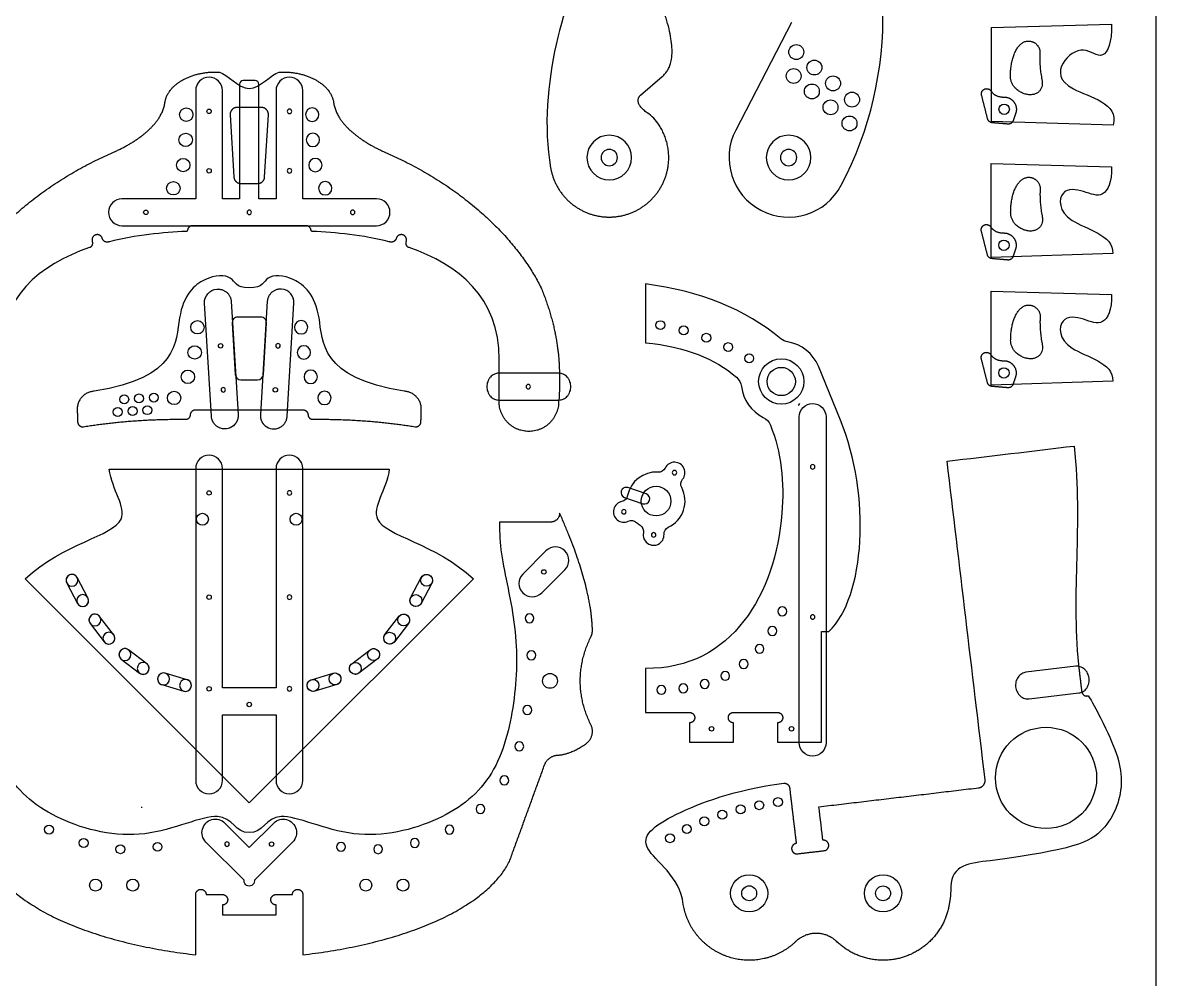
# Model space of a CAD drawing. Header units: millimetres. Extents: x -610 to 2074, y -2456 to 950.
# Drawn here: x 1312 to 2074, y -279 to 364 of the extents above; entities that cross this region are included whole.
import ezdxf

# ---------------------------------------------------------------- set-up
doc = ezdxf.new("R2010")
doc.units = ezdxf.units.MM
for name, color, linetype, true_color in [('1.5mm deep inside cut', 60, 'Continuous', 0xd5ff00), ('10mm deep inside', 131, 'Continuous', 0x5ffffb), ('18mm birch plywood sheet', 11, 'Continuous', 0xff6151), ('3mm pilot holes', 4, 'Continuous', 0x00fbff), ('4mm deep inside', 151, 'Continuous', 0x72bcff), ('through cut inside 6mm', 18, 'Continuous', 0x000000), ('through cut outside 6mm bit', 96, 'Continuous', 0x007f00)]:
    doc.layers.add(name, color=color, linetype=linetype, true_color=true_color)

msp = doc.modelspace()

# ---------------------------------------------------------------- linework, layer by layer
at = {"layer": '1.5mm deep inside cut'}
for centre in [(1400.48, 111.7), (1380.58, 110.5), (1390.53, 111.1), (1376.25, 102), (1386.2, 102.61), (1396.15, 103.21)]:
    msp.add_circle(centre, 3, dxfattribs=at)
for points, weights, knots in [([(1956.8, 314.84), (1955.96, 317.72), (1958.68, 318.99), (1961.4, 320.26), (1963.07, 317.77)], [1, 0.759151081858, 1, 0.759151081858, 1], [23.713166, 23.713166, 23.713166, 28.674684, 28.674684, 33.636203, 33.636203, 33.636203]), ([(1971.93, 313.67), (1976.14, 313.67), (1978.6, 310.24), (1981.06, 306.82), (1979.71, 302.82)], [1, 0.889721206474, 1, 0.889721206474, 1], [45.567036, 45.567036, 45.567036, 52.628274, 52.628274, 59.689512, 59.689512, 59.689512]), ([(1956.66, 223.49), (1955.82, 226.37), (1958.54, 227.64), (1961.26, 228.91), (1962.93, 226.41)], [1, 0.759151081858, 1, 0.759151081858, 1], [23.713166, 23.713166, 23.713166, 28.674684, 28.674684, 33.636203, 33.636203, 33.636203]), ([(1971.79, 222.31), (1976.01, 222.31), (1978.46, 218.89), (1980.92, 215.46), (1979.58, 211.47)], [1, 0.889721206474, 1, 0.889721206474, 1], [45.567036, 45.567036, 45.567036, 52.628274, 52.628274, 59.689512, 59.689512, 59.689512]), ([(1956.66, 137.62), (1955.82, 140.5), (1958.54, 141.77), (1961.26, 143.04), (1962.93, 140.55)], [1, 0.759151081858, 1, 0.759151081858, 1], [23.713166, 23.713166, 23.713166, 28.674684, 28.674684, 33.636203, 33.636203, 33.636203]), ([(1971.79, 136.45), (1976.01, 136.45), (1978.46, 133.02), (1980.92, 129.6), (1979.58, 125.6)], [1, 0.889721206474, 1, 0.889721206474, 1], [45.567036, 45.567036, 45.567036, 52.628274, 52.628274, 59.689512, 59.689512, 59.689512])]:
    msp.add_rational_spline(points, weights, degree=2, knots=knots, dxfattribs=at)
for points in [[(1960.84, 298.93), (1958.82, 306.88), (1956.8, 314.84)], [(1963.07, 317.77), (1965.82, 313.67), (1971.93, 313.67)], [(1979.71, 302.82), (1978.88, 300.34), (1978.04, 297.86)], [(1974.24, 295.51), (1968.97, 295.98), (1963.71, 296.44)], [(1960.7, 207.57), (1958.68, 215.53), (1956.66, 223.49)], [(1962.93, 226.41), (1965.68, 222.31), (1971.79, 222.31)], [(1979.58, 211.47), (1978.74, 208.99), (1977.9, 206.5)], [(1974.1, 204.16), (1968.83, 204.62), (1963.57, 205.09)], [(1960.7, 121.71), (1958.68, 129.66), (1956.66, 137.62)], [(1962.93, 140.55), (1965.68, 136.45), (1971.79, 136.45)], [(1979.58, 125.6), (1978.74, 123.12), (1977.9, 120.64)], [(1974.1, 118.29), (1968.83, 118.76), (1963.57, 119.22)]]:
    msp.add_open_spline(points, degree=2, dxfattribs=at)
for points, weights in [([(1963.71, 296.44), (1961.47, 296.76), (1960.84, 298.93)], [1, 0.839994726213, 1]), ([(1978.04, 297.86), (1977.11, 295.11), (1974.24, 295.51)], [1, 0.769572451465, 1]), ([(1963.57, 205.09), (1961.33, 205.4), (1960.7, 207.57)], [1, 0.839994726213, 1]), ([(1977.9, 206.5), (1976.97, 203.75), (1974.1, 204.16)], [1, 0.769572451465, 1]), ([(1963.57, 119.22), (1961.33, 119.54), (1960.7, 121.71)], [1, 0.839994726213, 1]), ([(1977.9, 120.64), (1976.97, 117.89), (1974.1, 118.29)], [1, 0.769572451465, 1])]:
    msp.add_rational_spline(points, weights, degree=2, dxfattribs=at)
at = {"layer": '10mm deep inside', "extrusion": (0, 0, -1)}
for centre in [(-1706.53, 273.02), (-1827.07, 273.02)]:
    msp.add_circle(centre, 15, dxfattribs=at)
at = {"layer": '10mm deep inside'}
for centre, radius in [((1822.14, 122.49), 15.22), ((1738.01, 42.12), 10), ((2000.07, -143.95), 34)]:
    msp.add_circle(centre, radius, dxfattribs=at)
at = {"layer": '18mm birch plywood sheet'}
msp.add_lwpolyline([(854.21, -1502.12), (2074.21, -1502.12), (2074.21, 937.88), (854.21, 937.88)], close=True, dxfattribs=at)
at = {"layer": '3mm pilot holes'}
for centre in [(1445.35, 146.49), (1482.11, 116.92), (1437.62, 47.59), (1662.59, -5.49), (1437.62, -22.45), (1437.62, -84.05), (1464.62, -94.57), (1775.3, -110.94), (1829.01, -110.94), (1479.62, -188.45)]:
    msp.add_circle(centre, 1.5, dxfattribs=at)
at = {"layer": '3mm pilot holes', "extrusion": (0, 0, -1)}
for centre in [(-1483.9, 146.49), (-1447.14, 116.92), (-1652.12, 119.03), (-1750.42, 61.23), (-1843.22, 65.12), (-1491.62, 47.59), (-1716.38, 34.94), (-1736.37, 19.4), (-1491.62, -22.45), (-1843.22, -35.77), (-1491.62, -84.05), (-1449.62, -188.45)]:
    msp.add_circle(centre, 1.5, dxfattribs=at)
at = {"layer": '4mm deep inside'}
for p, q in [((1468.62, 324.77), (1460.62, 324.77)), ((1379.07, 227.23), (1550.18, 227.23)), ((1452.52, 176.47), (1457.14, 100.28)), ((1476.72, 176.47), (1472.1, 100.28)), ((1439.18, 99.09), (1434.58, 175.07)), ((1490.06, 99.09), (1494.66, 175.07)), ((1672.74, 128.03), (1632.26, 128.03)), ((1632.26, 110.03), (1672.74, 110.03)), ((1834.22, -120.26), (1834.22, 98.66)), ((1852.22, 98.66), (1852.22, -120.26)), ((1428.62, 64.01), (1428.62, -145.71)), ((1446.62, -83.49), (1446.62, 64.01)), ((1500.62, -145.71), (1500.62, 64.01)), ((1341.93, -13), (1349.12, -26.64)), ((1356.2, -22.91), (1349.01, -9.27)), ((1573.05, -22.91), (1580.24, -9.27)), ((1587.31, -13), (1580.12, -26.64)), ((1373.45, -47.59), (1364.04, -35.38)), ((1555.8, -47.59), (1565.2, -35.38)), ((1357.7, -40.26), (1367.11, -52.47)), ((1571.54, -40.26), (1562.13, -52.47)), ((1395.74, -67.18), (1383.48, -57.86)), ((1533.5, -67.18), (1545.76, -57.86)), ((1378.64, -64.22), (1390.9, -73.55)), ((1550.61, -64.22), (1538.34, -73.55)), ((1422.9, -77.96), (1408.13, -73.6)), ((1506.34, -77.96), (1521.11, -73.6)), ((2020.01, -68.94), (1986.56, -72.93)), ((1405.87, -81.27), (1420.64, -85.63)), ((1523.38, -81.27), (1508.61, -85.63)), ((1988.69, -90.8), (2022.14, -86.82))]:
    msp.add_line(p, q, dxfattribs=at)
for points in [[(1458.12, 322.27), (1458.12, 245.23), (1446.62, 245.23), (1446.62, 318.03)], [(1482.62, 318.03), (1482.62, 245.23), (1471.12, 245.23), (1471.12, 322.27)], [(1428.62, 318.03), (1428.62, 245.23), (1379.07, 245.23)], [(1550.18, 245.23), (1500.62, 245.23), (1500.62, 318.03)], [(1482.62, 64.01), (1482.62, -83.49), (1446.62, -83.49)], [(1731.38, 47), (1719.06, 51.14)], [(1716.83, 44.5), (1729.16, 40.37)], [(1664, 8.66), (1648.45, -6.9)], [(1661.17, -19.63), (1676.73, -4.07)], [(1446.62, -145.71), (1446.62, -101.49), (1482.62, -101.49), (1482.62, -145.71)], [(1448.21, -174.31), (1464.62, -190.72), (1481.04, -174.31)], [(1461.12, -213.11), (1461.13, -212.69), (1435.48, -187.04)], [(1493.77, -187.04), (1468.11, -212.69), (1468.12, -213.11)]]:
    msp.add_lwpolyline(points, dxfattribs=at)
for centre in [(1800.58, -221.5), (1890.58, -221.52)]:
    msp.add_circle(centre, 12.5, dxfattribs=at)
for centre, radius, start, end in [((1437.62, 318.03), 9, 0, 180), ((1460.62, 322.27), 2.5, 90, 180), ((1468.62, 322.27), 2.5, 0, 90), ((1491.62, 318.03), 9, 0, 180), ((1379.07, 236.23), 9, 90, 270), ((1550.18, 236.23), 9, 270, 90), ((1485.68, 175.61), 9, 356.53344, 85.57743), ((1481.08, 99.64), 9, 221.07191, 288.80267), ((1437.62, 64.01), 9, 360, 180), ((1491.62, 64.01), 9, 0, 180), ((1717.95, 47.82), 3.5, 161.45956, 251.45956), ((1717.95, 47.82), 3.5, 71.45956, 161.45956), ((1730.27, 43.69), 3.5, 341.45956, 71.45956), ((1730.27, 43.69), 3.5, 251.45956, 341.45956), ((1670.37, 2.29), 9, 315, 134.99987), ((1345.47, -11.14), 4, 27.81064, 207.81078), ((1654.81, -13.26), 9, 135, 314.99987), ((1352.66, -24.77), 4, 207.81081, 27.81064), ((1360.87, -37.82), 4, 37.61548, 217.61542), ((1370.28, -50.03), 4, 217.6155, 37.61547), ((1381.06, -61.04), 4, 52.75847, 232.75856), ((1393.32, -70.36), 4, 232.75856, 52.75847), ((1407, -77.43), 4, 73.54985, 253.54989), ((1421.77, -81.79), 4, 253.54991, 73.54993), ((1437.62, -145.71), 9, 180, 360), ((1491.62, -145.71), 9, 180, 0)]:
    msp.add_arc(centre, radius, start, end, dxfattribs=at)
at = {"layer": '4mm deep inside', "extrusion": (0, 0, -1)}
for centre, radius, start, end in [((-1443.56, 175.61), 9, 356.53344, 85.57743), ((-1843.22, 98.66), 9, 0, 180), ((-1448.17, 99.64), 9, 221.07191, 288.80267), ((-1583.78, -11.14), 4, 27.81064, 207.81078), ((-1576.58, -24.77), 4, 207.81081, 27.81064), ((-1568.37, -37.82), 4, 37.61548, 217.61542), ((-1558.96, -50.03), 4, 217.6155, 37.61547), ((-1548.18, -61.04), 4, 52.75847, 232.75856), ((-1535.92, -70.36), 4, 232.75856, 52.75847), ((-1522.24, -77.43), 4, 73.54985, 253.54989), ((-1507.48, -81.79), 4, 253.54991, 73.54993), ((-1843.22, -120.26), 9, 180, 0), ((-1441.84, -180.67), 9, 315.00003, 135.00035), ((-1487.4, -180.67), 9, 44.99965, 224.99997), ((-1464.62, -213.18), 3.5, 178.91784, 1.08216)]:
    msp.add_arc(centre, radius, start, end, dxfattribs=at)
at = {"layer": '4mm deep inside'}
for points, weights in [([(1442.87, 184.59), (1451.68, 185.27), (1452.52, 176.47)], [1, 0.7133499962, 0.999263694681]), ([(1486.37, 184.59), (1477.56, 185.27), (1476.72, 176.47)], [1, 0.7133499962, 0.999263694681]), ([(1445.27, 91.12), (1439.55, 93.06), (1439.18, 99.09)], [1, 0.830349139211, 1]), ([(1457.14, 100.28), (1457.41, 96.55), (1454.95, 93.72)], [1, 0.923364943739, 1]), ([(1472.1, 100.28), (1471.83, 96.55), (1474.29, 93.72)], [1, 0.923364943739, 1]), ([(1483.98, 91.12), (1489.7, 93.06), (1490.06, 99.09)], [1, 0.830349139211, 1])]:
    msp.add_rational_spline(points, weights, degree=2, dxfattribs=at)
for points, knots in [([(1632.26, 128.03), (1631.78, 128.03), (1630.78, 127.93), (1629.3, 127.45), (1627.87, 126.62), (1626.59, 125.46), (1625.54, 124.02), (1624.79, 122.41), (1624.36, 120.72), (1624.22, 119.03), (1624.36, 117.34), (1624.79, 115.65), (1625.54, 114.04), (1626.59, 112.6), (1627.87, 111.44), (1629.3, 110.61), (1630.78, 110.13), (1631.78, 110.03), (1632.26, 110.03)], [0, 0, 0, 0, 1.446196, 2.996452, 4.646186, 6.378555, 8.161632, 9.95129, 11.69918, 13.362039, 15.024898, 16.772788, 18.562446, 20.345523, 22.077892, 23.727626, 25.277882, 26.724065, 26.724065, 26.724065, 26.724065]), ([(1672.74, 110.03), (1673.22, 110.03), (1674.22, 110.13), (1675.7, 110.61), (1677.13, 111.44), (1678.41, 112.6), (1679.46, 114.04), (1680.21, 115.65), (1680.64, 117.34), (1680.78, 119.03), (1680.64, 120.72), (1680.21, 122.41), (1679.46, 124.02), (1678.41, 125.46), (1677.13, 126.62), (1675.7, 127.45), (1674.22, 127.93), (1673.22, 128.03), (1672.74, 128.03)], [64.528599, 64.528599, 64.528599, 64.528599, 65.974835, 67.525142, 69.174919, 70.907319, 72.690415, 74.48008, 76.227969, 77.890824, 79.553683, 81.301573, 83.09123, 84.874308, 86.606677, 88.256411, 89.806667, 91.252863, 91.252863, 91.252863, 91.252863]), ([(1986.56, -72.93), (1986.08, -72.99), (1985.1, -73.21), (1983.68, -73.85), (1982.36, -74.85), (1981.22, -76.15), (1980.36, -77.7), (1979.8, -79.4), (1979.57, -81.12), (1979.63, -82.82), (1979.97, -84.48), (1980.6, -86.1), (1981.54, -87.62), (1982.75, -88.92), (1984.16, -89.93), (1985.68, -90.58), (1987.2, -90.88), (1988.21, -90.86), (1988.69, -90.8)], [0, 0, 0, 0, 1.446196, 2.996452, 4.646186, 6.378555, 8.161632, 9.95129, 11.69918, 13.362039, 15.024898, 16.772788, 18.562446, 20.345523, 22.077892, 23.727626, 25.277882, 26.724065, 26.724065, 26.724065, 26.724065]), ([(2022.14, -86.82), (2022.62, -86.76), (2023.6, -86.54), (2025.02, -85.89), (2026.34, -84.9), (2027.48, -83.59), (2028.34, -82.04), (2028.9, -80.35), (2029.13, -78.62), (2029.07, -76.93), (2028.73, -75.26), (2028.1, -73.64), (2027.16, -72.13), (2025.96, -70.82), (2024.54, -69.82), (2023.03, -69.17), (2021.5, -68.87), (2020.49, -68.89), (2020.01, -68.94)], [60.885979, 60.885979, 60.885979, 60.885979, 62.332214, 63.882522, 65.532299, 67.264699, 69.047795, 70.837459, 72.585349, 74.248203, 75.911062, 77.658953, 79.44861, 81.231688, 82.964056, 84.61379, 86.164047, 87.610242, 87.610242, 87.610242, 87.610242])]:
    msp.add_open_spline(points, degree=3, knots=knots, dxfattribs=at)
at = {"layer": 'through cut inside 6mm'}
for p, q in [((1458.99, 255.54), (1470.25, 255.54)), ((1453.04, 161.64), (1455.12, 127.3)), ((1474.12, 127.3), (1476.2, 161.64))]:
    msp.add_line(p, q, dxfattribs=at)
for points in [[(1472.78, 306.68), (1456.46, 306.68)], [(1451.76, 301.69), (1454.29, 259.96)], [(1474.95, 259.96), (1477.48, 301.69)], [(1472.34, 165.75), (1456.91, 165.75)], [(1458.99, 123.66), (1470.25, 123.66)]]:
    msp.add_lwpolyline(points, dxfattribs=at)
for centre, radius in [((1832.22, 343.9), 5), ((1844.42, 333.52), 5), ((1830.5, 327.83), 5), ((1856.98, 322.84), 5), ((1842.7, 317.45), 5), ((1869.73, 311.98), 5), ((1422.3, 301.85), 4.5), ((1855.25, 306.77), 5), ((1971.93, 305.45), 3.5), ((1868.01, 295.92), 5), ((1421.89, 284.86), 4.5), ((1420.2, 267.94), 4.5), ((1413.59, 252.36), 4.5), ((1971.79, 214.09), 3.5), ((1429.79, 158.92), 4.5), ((1740.95, 160.38), 3), ((1756.54, 156.81), 3), ((1771.76, 151.87), 3), ((1427.94, 142), 4.5), ((1786.48, 145.6), 3), ((1800.59, 138.05), 3), ((1423.34, 125.63), 4.5), ((1822.14, 122.49), 9.5), ((1971.79, 128.23), 3.5), ((1414.12, 111.44), 4.5), ((1433.12, 29.92), 4), ((1496.12, 29.92), 4), ((1583.78, -11.14), 4), ((1576.58, -24.77), 4), ((1568.37, -37.82), 4), ((1558.96, -50.03), 4), ((1548.18, -61.04), 4), ((1535.92, -70.36), 4), ((1522.24, -77.43), 4), ((1666.72, -78.72), 5), ((1507.48, -81.79), 4), ((1807.33, -162.3), 3), ((1820, -160.22), 3), ((1782.47, -168.69), 3), ((1794.8, -165.11), 3), ((1770.41, -173.09), 3), ((1330.05, -178.67), 3), ((1747.41, -184.48), 3), ((1758.69, -178.35), 3), ((1353.37, -187.68), 3), ((1378.02, -191.88), 3), ((1402.97, -190.28), 3), ((1361.3, -216.02), 4), ((1386.3, -216.02), 4), ((1542.95, -216.02), 4), ((1567.95, -216.02), 4), ((1800.58, -221.5), 5), ((1890.58, -221.52), 5), ((1890.58, -221.52), 5)]:
    msp.add_circle(centre, radius, dxfattribs=at)
at = {"layer": 'through cut inside 6mm', "extrusion": (0, 0, -1)}
for centre, radius in [((-1506.95, 301.85), 4.5), ((-1507.36, 284.86), 4.5), ((-1706.53, 273.02), 5.5), ((-1827.07, 273.02), 5.5), ((-1509.04, 267.94), 4.5), ((-1515.65, 252.36), 4.5), ((-1499.45, 158.92), 4.5), ((-1501.3, 142), 4.5), ((-1505.91, 125.63), 4.5), ((-1515.12, 111.44), 4.5), ((-1345.47, -11.14), 4), ((-1352.66, -24.77), 4), ((-1822.8, -32.02), 3), ((-1360.87, -37.82), 4), ((-1652.95, -36.64), 3), ((-1816.14, -45.2), 3), ((-1370.28, -50.03), 4), ((-1381.06, -61.04), 4), ((-1654.14, -61.54), 3), ((-1807.53, -57.19), 3), ((-1393.32, -70.36), 4), ((-1796.9, -67.42), 3), ((-1407, -77.43), 4), ((-1784.46, -75.35), 3), ((-1421.77, -81.79), 4), ((-1741.54, -84.76), 3), ((-1756.28, -83.77), 3), ((-1770.73, -80.76), 3), ((-1651.52, -98.34), 3), ((-1646.03, -122.73), 3), ((-1636.04, -145.64), 3), ((-1620, -164.82), 3), ((-1599.19, -178.67), 3), ((-1526.28, -190.28), 3), ((-1551.23, -191.88), 3), ((-1575.87, -187.68), 3)]:
    msp.add_circle(centre, radius, dxfattribs=at)
at = {"layer": 'through cut inside 6mm'}
for centre, start, end in [((1456.91, 161.87), 90, 183.4703), ((1472.34, 161.87), 356.5297, 90), ((1458.99, 127.54), 183.4703, 270), ((1470.25, 127.54), 270, 356.5297)]:
    msp.add_arc(centre, 3.88, start, end, dxfattribs=at)
at = {"layer": 'through cut inside 6mm', "extrusion": (0, 0, -1)}
msp.add_arc((-1388.79, -164.05), 3.5, 167.78086, 180, dxfattribs=at)
at = {"layer": 'through cut inside 6mm'}
for points, weights in [([(1976.17, 327.38), (1976.1, 355.48), (1990.58, 351)], [1, 0.707106781187, 1]), ([(1990.58, 351), (1997.09, 349.06), (1995.92, 342.55)], [1, 0.707106781187, 1]), ([(1995.92, 342.55), (1995.68, 333.25), (1999.63, 314.58), (1988.55, 315.24)], [1, 1, 0.707106781187, 1]), ([(1988.55, 315.24), (1976.1, 316.65), (1976.17, 327.38)], [1, 0.707106781187, 1]), ([(1454.29, 259.96), (1454.56, 255.54), (1458.99, 255.54)], [1, 0.728193379056, 1]), ([(1470.25, 255.54), (1474.68, 255.54), (1474.95, 259.96)], [1, 0.728193379056, 1]), ([(1976.31, 235.77), (1976.24, 263.87), (1990.72, 259.39)], [1, 0.707106781187, 1]), ([(1990.72, 259.39), (1997.23, 257.46), (1996.06, 250.94)], [1, 0.707106781187, 1]), ([(1996.06, 250.94), (1995.82, 241.64), (1999.77, 222.97), (1988.69, 223.63)], [1, 1, 0.707106781187, 1]), ([(1988.69, 223.63), (1976.24, 225.04), (1976.31, 235.77)], [1, 0.707106781187, 1]), ([(1976.31, 149.9), (1976.24, 178.01), (1990.72, 173.53)], [1, 0.707106781187, 1]), ([(1990.72, 173.53), (1997.23, 171.59), (1996.06, 165.07)], [1, 0.707106781187, 1]), ([(1996.06, 165.07), (1995.82, 155.77), (1999.77, 137.1), (1988.69, 137.76)], [1, 1, 0.707106781187, 1]), ([(1988.69, 137.76), (1976.24, 139.18), (1976.31, 149.9)], [1, 0.707106781187, 1])]:
    msp.add_rational_spline(points, weights, degree=2, dxfattribs=at)
for points, knots in [([(1456.46, 306.68), (1454.43, 306.68), (1453.03, 305.2), (1451.64, 303.72), (1451.76, 301.69)], [74.851347, 74.851347, 74.851347, 77.706235, 77.706235, 80.561123, 80.561123, 80.561123]), ([(1477.48, 301.69), (1477.6, 303.72), (1476.21, 305.2), (1474.82, 306.68), (1472.78, 306.68)], [55.714358, 55.714358, 55.714358, 58.569246, 58.569246, 61.424134, 61.424134, 61.424134])]:
    msp.add_rational_spline(points, [1, 0.917979227958, 1, 0.917979227958, 1], degree=2, knots=knots, dxfattribs=at)
at = {"layer": 'through cut outside 6mm bit'}
for p, q in [((1727.54, 314.84), (1742.21, 327.59)), ((1730.95, 188.03), (1730.95, 148.46)), ((1861.91, 96.56), (1847.08, 132.72)), ((1464.62, -160.77), (1314.01, -10.15)), ((1790.08, -99.94), (1819.65, -99.94))]:
    msp.add_line(p, q, dxfattribs=at)
for points in [[(1829.12, 363.68), (1791.58, 291.47)], [(2045.14, 294.87), (1963.43, 297.24), (1963.41, 360.37), (2044.03, 362.61)], [(2045, 208.5), (1963.29, 205.89), (1963.25, 269), (2044.05, 266.75)], [(2045, 122.64), (1963.29, 120.02), (1963.25, 183.13), (2044.05, 180.89)], [(1819.65, -106.94), (1819.65, -119.94), (1849.22, -119.94), (1849.22, -45.53), (1854.16, -45.53)], [(1730.95, -70.35), (1730.95, -99.94), (1760.51, -99.94)], [(1760.51, -106.94), (1760.51, -119.94), (1790.08, -119.94), (1790.08, -106.94)]]:
    msp.add_lwpolyline(points, dxfattribs=at)
for centre in [(1437.62, 304.08), (1437.62, 264.12), (1395.14, 236.23)]:
    msp.add_circle(centre, 1.5, dxfattribs=at)
at = {"layer": 'through cut outside 6mm bit', "extrusion": (0, 0, -1)}
for centre in [(-1491.62, 304.08), (-1491.62, 264.12), (-1464.62, 236.23), (-1534.1, 236.23)]:
    msp.add_circle(centre, 1.5, dxfattribs=at)
at = {"layer": 'through cut outside 6mm bit'}
for centre, radius, start, end in [((1647.22, 367.8), 243.3, 332.21068, 30.29585), ((1714.92, 278.47), 30, 33.01826, 55.46414), ((1827.07, 273.02), 40, 152.52486, 332.21069), ((1822.14, 122.49), 26.96, 22.29086, 80.41963), ((1822.14, 122.49), 26.96, 187.25956, 243.33862), ((1822.14, 122.49), 19.46, 305.47457, 310.27407), ((1738.01, 42.12), 19.46, 86.14506, 169.2225), ((1750.42, 61.23), 7, 320.21891, 153.77503), ((1738.01, 42.12), 19.46, 295.02887, 27.84889), ((1716.38, 34.94), 7, 101.59253, 295.14865), ((1738.01, 42.12), 19.46, 227.51867, 236.7327), ((1736.37, 19.4), 7, 169.10272, 2.65884)]:
    msp.add_arc(centre, radius, start, end, dxfattribs=at)
at = {"layer": 'through cut outside 6mm bit', "extrusion": (0, 0, -1)}
for centre, radius, start, end in [((-1828.29, 158.94), 10, 279.58037, 309.67783), ((-1785.47, 117.82), 10, 130.7357, 172.74044), ((-1805.55, 89.46), 10, 116.66138, 157.7643), ((-1739.65, 66.53), 5, 206.22497, 273.85494), ((-1759.64, 53.55), 5, 332.15111, 39.78109), ((-1713.97, 46.7), 5, 190.7775, 258.40747), ((-1721.48, 24.08), 5, 64.85135, 132.48133), ((-1724.59, 21.67), 5, 123.2673, 190.89728), ((-1748.36, 19.95), 5, 357.34116, 64.97113)]:
    msp.add_arc(centre, radius, start, end, dxfattribs=at)
at = {"layer": 'through cut outside 6mm bit'}
for points, degree in [([(1691.9, 407.48), (1678.44, 385.04), (1657.54, 321.31), (1667.12, 266.17)], 3), ([(1742.21, 327.59), (1758.32, 340.41), (1734.72, 392.47)], 2), ([(2044.03, 362.61), (2044.46, 350.53), (2038.67, 336.25), (2026.09, 349.25), (2008.71, 337.88), (2008.09, 317.8), (2049.53, 309.68), (2045.14, 294.87)], 3), ([(1444.54, 330.31), (1450.15, 329.08), (1456.84, 319.81), (1464.62, 319.4)], 3), ([(1464.62, 319.4), (1472.4, 319.81), (1479.1, 329.08), (1484.71, 330.31)], 3), ([(1422.36, 223.35), (1406.64, 222.73), (1388.31, 220.86), (1370.59, 216.4)], 3), ([(1464.62, 227.23), (1445.57, 227.23), (1426.52, 227.23)], 2), ([(1502.73, 227.23), (1483.68, 227.23), (1464.62, 227.23)], 2), ([(1558.66, 216.4), (1540.94, 220.86), (1522.61, 222.73), (1506.89, 223.35)], 3), ([(1359.03, 216.95), (1359.84, 213.33), (1357.19, 212.45)], 2), ([(1370.59, 216.4), (1366.91, 215.43), (1365.77, 218.83)], 2), ([(1563.48, 218.83), (1562.33, 215.43), (1558.66, 216.4)], 2), ([(1572.05, 212.45), (1569.4, 213.33), (1570.21, 216.95)], 2), ([(1357.19, 212.45), (1324.22, 201.21), (1296.5, 179.23), (1296.7, 137.24)], 3), ([(1632.54, 137.24), (1632.75, 179.23), (1605.03, 201.21), (1572.05, 212.45)], 3), ([(1821.9, 151.24), (1798.19, 170.91), (1767.28, 183.5), (1730.95, 188.03)], 3), ([(1730.95, 148.46), (1757.82, 146.13), (1777.71, 137.7), (1792, 125.4)], 3), ([(1632.54, 108.95), (1632.54, 123.09), (1632.54, 137.24)], 2), ([(1672.97, 132.13), (1673.39, 124.54), (1673.25, 114.65), (1672.54, 108.95)], 3), ([(1349, 103.44), (1349.13, 99.43), (1349.26, 95.42)], 2), ([(1425.07, 99.78), (1425.11, 100.09), (1425.14, 100.41)], 2), ([(1428.62, 103.51), (1464.62, 103.51), (1500.62, 103.51)], 2), ([(1579.99, 95.42), (1580.11, 99.43), (1580.24, 103.44)], 2), ([(1353.23, 92.06), (1385.18, 97.41), (1422.07, 97.12)], 2), ([(1507.18, 97.12), (1544.07, 97.41), (1576.01, 92.06)], 2), ([(1854.16, -45.53), (1878.59, -22.55), (1882.62, 46.02), (1861.91, 96.56)], 3), ([(1933.6, 68.92), (1962.08, 72.32), (1990.56, 75.72), (2019.03, 79.12)], 3), ([(2019.03, 79.12), (2024.69, 24.55), (2016.93, -17.67), (2021.86, -67.68)], 3), ([(1370.5, 63.65), (1433.25, 63.65), (1496, 63.65), (1558.75, 63.65)], 3), ([(1667.21, 28.03), (1650.01, 28.03), (1632.8, 28.03)], 2), ([(2021.86, -67.68), (2022.94, -76.75), (2024.02, -85.82)], 2), ([(2027.91, -88.88), (2028.1, -88.86), (2028.3, -88.84)], 2), ([(1639.42, -200.21), (1651.24, -167.73), (1663.06, -135.24)], 2), ([(1827.75, -150.62), (1829.98, -169.32), (1832.2, -188.02)], 2), ([(1847.48, -163.38), (1901.12, -156.99), (1954.76, -150.6)], 2), ([(1833.03, -194.97), (1842.01, -193.9), (1850.99, -192.84)], 2), ([(1428.62, -262.9), (1428.62, -242.63), (1428.62, -222.36)], 2), ([(1435.62, -222.36), (1441.12, -222.36), (1446.62, -222.36)], 2), ([(1500.62, -222.36), (1500.62, -242.63), (1500.62, -262.9)], 2), ([(1446.62, -229.36), (1446.62, -231.53), (1446.62, -233.7), (1446.62, -235.87)], 3), ([(1446.62, -235.87), (1455.62, -235.87), (1464.62, -235.87)], 2), ([(1464.62, -235.87), (1473.62, -235.87), (1482.62, -235.87)], 2), ([(1482.62, -235.87), (1482.62, -232.62), (1482.62, -229.36)], 2)]:
    msp.add_open_spline(points, degree=degree, dxfattribs=at)
for points, weights, degree in [([(1407.95, 310.11), (1409.54, 322.07), (1425.14, 331.92), (1444.54, 330.31)], [0.896357567866, 0.819053028705, 0.819053028705, 1], 3), ([(1484.71, 330.31), (1504.1, 331.92), (1519.7, 322.07), (1521.3, 310.11)], [1, 0.819053028705, 0.819053028705, 0.896357567866], 3), ([(1731.92, 303.18), (1722.22, 309.86), (1727.54, 314.84)], [0.945308154375, 0.793021584628, 1], 2), ([(1374.42, 277.06), (1391.49, 284.78), (1406.2, 296.97), (1407.95, 310.11)], [1, 1, 1, 0.896357567866], 3), ([(1521.3, 310.11), (1523.04, 296.97), (1537.76, 284.78), (1554.82, 277.06)], [0.896357567866, 1, 1, 1], 3), ([(1268.56, 185.55), (1288.34, 225.21), (1326.62, 256.44), (1374.42, 277.06)], [1, 0.885969997971, 0.909562898646, 1], 3), ([(1554.82, 277.06), (1602.62, 256.44), (1640.91, 225.21), (1660.69, 185.55)], [1, 0.909562898646, 0.885969997971, 1], 3), ([(1423.25, 224.86), (1423.01, 223.37), (1422.36, 223.35)], [0.944972254145, 0.835207301607, 1], 2), ([(1426.52, 227.23), (1424.11, 227.23), (1423.25, 224.86)], [1, 0.801334332738, 0.944972254145], 2), ([(1505.99, 224.86), (1505.13, 227.23), (1502.73, 227.23)], [1, 0.801334332738, 1], 2), ([(1506.89, 223.35), (1506.23, 223.37), (1505.99, 224.86)], [1, 0.835207301607, 1], 2), ([(1660.69, 185.55), (1671.89, 158.74), (1672.97, 132.13)], [1, 0.977471139302, 1], 2), ([(1360.43, 115.93), (1348.5, 115.37), (1349, 103.44)], [1, 0.708784358273, 1], 2), ([(1580.24, 103.44), (1580.74, 115.37), (1568.81, 115.93)], [1, 0.708784358273, 1], 2), ([(1422.07, 97.12), (1424.76, 97.1), (1425.07, 99.78)], [1, 0.743747580751, 1], 2), ([(1425.14, 100.41), (1425.5, 103.51), (1428.62, 103.51)], [1, 0.746491552345, 1], 2), ([(1500.62, 103.51), (1503.74, 103.51), (1504.1, 100.41)], [1, 0.746491552345, 0.999992247197], 2), ([(1504.1, 100.41), (1504.14, 100.09), (1504.17, 99.78)], [0.999992247197, 0.999996123598, 1], 2), ([(1504.17, 99.78), (1504.48, 97.1), (1507.18, 97.12)], [1, 0.743747580751, 1], 2), ([(1673.21, 34.03), (1673.21, 28.03), (1667.21, 28.03)], [0.9964738263, 0.707106781187, 1], 2), ([(1695.21, -43.87), (1694.29, -13.4), (1673.21, 34.03)], [1, 0.997763600329, 0.9964738263], 2), ([(1694.21, -49.18), (1695.45, -46.66), (1695.21, -43.87)], [1, 0.962703476781, 1], 2), ([(1694.21, -108.26), (1679.57, -78.72), (1694.21, -49.18)], [0.999999852856, 0.951279026937, 1], 2), ([(2024.02, -85.82), (2024.44, -89.3), (2027.91, -88.88)], [1, 0.707106781187, 1], 2), ([(1690.52, -121.2), (1698.24, -116.41), (1694.21, -108.26)], [0.999999976768, 0.740137363724, 0.999999852856], 2), ([(1672.02, -128.67), (1680.66, -128.1), (1690.52, -121.2)], [1, 0.967485593043, 0.999999976768], 2), ([(1663.06, -135.24), (1665.35, -128.97), (1672.02, -128.67)], [1, 0.831664996658, 1], 2), ([(1289.83, -200.21), (1314.9, -249.44), (1428.62, -262.9)], [1, 0.882356603584, 1], 2), ([(1500.62, -262.9), (1614.34, -249.44), (1639.42, -200.21)], [1, 0.882356631633, 1], 2), ([(1482.62, -222.36), (1488.12, -222.36), (1493.62, -222.36)], [0.999986338553, 0.999993169276, 1], 2), ([(1859.5, -254), (1851.33, -246.16), (1839.99, -246.16), (1831.81, -254)], [1, 0.814401616392, 0.814401616392, 1], 3)]:
    msp.add_rational_spline(points, weights, degree=degree, dxfattribs=at)
for points, weights, degree, knots in [([(1667.12, 266.17), (1670.61, 246.12), (1688.87, 237.13), (1707.12, 228.14), (1725.14, 237.61), (1743.15, 247.08), (1746.11, 267.21), (1748.3, 282.15), (1740.07, 294.81)], [1, 0.891272533977, 1, 0.891272533977, 1, 0.891272533977, 1, 0.917003225517, 0.960717112591], 2, [1430.451452, 1430.451452, 1430.451452, 1467.996682, 1467.996682, 1505.541911, 1505.541911, 1543.08714, 1543.08714, 1571.747175, 1571.747175, 1571.747175]), ([(1365.77, 218.83), (1364.71, 221.98), (1361.51, 221.09), (1358.31, 220.19), (1359.03, 216.95)], [1, 0.725358150072, 1, 0.725358150072, 1], 2, [1626.172878, 1626.172878, 1626.172878, 1631.48757, 1631.48757, 1636.802263, 1636.802263, 1636.802263]), ([(1570.21, 216.95), (1570.93, 220.19), (1567.74, 221.09), (1564.54, 221.98), (1563.48, 218.83)], [1, 0.725358150072, 1, 0.725358150072, 1], 2, [2776.939727, 2776.939727, 2776.939727, 2782.25442, 2782.25442, 2787.569112, 2787.569112, 2787.569112]), ([(1672.54, 108.95), (1672.54, 88.95), (1652.54, 88.95), (1632.54, 88.95), (1632.54, 108.95)], [1, 0.707106781187, 1, 0.707106781187, 1], 2, [2547.519888, 2547.519888, 2547.519888, 2578.935815, 2578.935815, 2610.351741, 2610.351741, 2610.351741]), ([(1349.26, 95.42), (1349.31, 93.86), (1350.5, 92.86), (1351.69, 91.85), (1353.23, 92.06)], [1, 0.91365041597, 1, 0.91365041597, 1], 2, [-1732.442254, -1732.442254, -1732.442254, -1729.511908, -1729.511908, -1726.581562, -1726.581562, -1726.581562]), ([(1576.01, 92.06), (1577.56, 91.85), (1578.75, 92.86), (1579.94, 93.86), (1579.99, 95.42)], [1, 0.91365041597, 1, 0.91365041597, 1], 2, [-1466.120133, -1466.120133, -1466.120133, -1463.189787, -1463.189787, -1460.25944, -1460.25944, -1460.25944]), ([(1760.51, -99.94), (1764.01, -99.94), (1764.01, -103.44), (1764.01, -106.94), (1760.51, -106.94)], [1, 0.707106781187, 1, 0.707106781187, 1], 2, [766.325175, 766.325175, 766.325175, 771.822962, 771.822962, 777.320749, 777.320749, 777.320749]), ([(1790.08, -106.94), (1788.63, -106.94), (1787.61, -105.91), (1786.58, -104.89), (1786.58, -103.44), (1786.58, -101.99), (1787.61, -100.96), (1788.63, -99.94), (1790.08, -99.94)], [1, 0.923879522266, 1, 0.923879522266, 1, 0.923879522266, 1, 0.923879522266, 1], 2, [827.093587, 827.093587, 827.093587, 829.842481, 829.842481, 832.591374, 832.591374, 835.340268, 835.340268, 838.089162, 838.089162, 838.089162]), ([(1819.65, -99.94), (1823.15, -99.94), (1823.15, -103.44), (1823.15, -106.94), (1819.65, -106.94)], [1, 0.707106781187, 1, 0.707106781187, 1], 2, [867.658249, 867.658249, 867.658249, 873.156037, 873.156037, 878.653824, 878.653824, 878.653824]), ([(1823.83, -147.56), (1825.27, -147.37), (1826.43, -148.27), (1827.58, -149.17), (1827.75, -150.62)], [1, 0.922801221672, 1, 0.922801221672, 1], 2, [1200.754293, 1200.754293, 1200.754293, 1203.522844, 1203.522844, 1206.291395, 1206.291395, 1206.291395]), ([(1954.76, -150.6), (1956.82, -150.36), (1958.1, -148.73), (1959.38, -147.1), (1959.13, -145.05)], [1, 0.923861247108, 1, 0.923861247108, 1], 2, [1433.328366, 1433.328366, 1433.328366, 1437.255834, 1437.255834, 1441.183303, 1441.183303, 1441.183303]), ([(1832.2, -188.02), (1830.17, -188.27), (1828.9, -189.88), (1829.14, -191.91), (1829.38, -193.95), (1831, -195.22), (1833.03, -194.97)], [1, 0.804737854124, 0.804737854124, 1, 0.804737854124, 0.804737854124, 1], 3, [1250.36186, 1250.36186, 1250.36186, 1250.36186, 1255.859647, 1255.859647, 1255.859647, 1261.357434, 1261.357434, 1261.357434, 1261.357434]), ([(1850.99, -192.84), (1853.02, -192.59), (1854.29, -190.98), (1854.05, -188.95), (1853.8, -186.91), (1852.19, -185.64), (1850.16, -185.88)], [1, 0.804737854124, 0.804737854124, 1, 0.804737854124, 0.804737854124, 1], 3, [1279.357434, 1279.357434, 1279.357434, 1279.357434, 1284.855221, 1284.855221, 1284.855221, 1290.353008, 1290.353008, 1290.353008, 1290.353008]), ([(1428.62, -222.36), (1428.62, -218.86), (1432.12, -218.86), (1435.62, -218.86), (1435.62, -222.36)], [1, 0.707106781187, 1, 0.707106781187, 1], 2, [-1528.672647, -1528.672647, -1528.672647, -1523.17486, -1523.17486, -1517.677073, -1517.677073, -1517.677073]), ([(1493.62, -222.36), (1493.62, -218.86), (1497.12, -218.86), (1500.62, -218.86), (1500.62, -222.36)], [1, 0.707106781187, 1, 0.707106781187, 1], 2, [-1424.668214, -1424.668214, -1424.668214, -1419.170426, -1419.170426, -1413.672639, -1413.672639, -1413.672639]), ([(1446.62, -222.36), (1450.12, -222.36), (1450.12, -225.86), (1450.12, -229.36), (1446.62, -229.36)], [1, 0.707106781187, 1, 0.707106781187, 1], 2, [-1506.677303, -1506.677303, -1506.677303, -1501.179516, -1501.179516, -1495.681729, -1495.681729, -1495.681729]), ([(1482.62, -229.36), (1479.12, -229.36), (1479.12, -225.86), (1479.12, -222.36), (1482.62, -222.36)], [1, 0.707106781187, 1, 0.707113612069, 0.999986338553], 2, [-1446.663557, -1446.663557, -1446.663557, -1441.165706, -1441.165706, -1435.667983, -1435.667983, -1435.667983]), ([(1831.81, -254), (1819.45, -265.86), (1802.74, -269.64), (1786.48, -264.24), (1770.22, -258.84), (1759.09, -245.82), (1756.27, -228.93)], [1, 0.904250354395, 0.904250354395, 1, 0.904250354395, 0.904250354395, 1], 3, [2225.259665, 2225.259665, 2225.259665, 2225.259665, 2274.092532, 2274.092532, 2274.092532, 2322.925399, 2322.925399, 2322.925399, 2322.925399]), ([(1934.78, -230.38), (1929.54, -256.49), (1904.13, -264.46), (1878.72, -272.44), (1859.5, -254)], [1, 0.860575628288, 1, 0.860575628288, 1], 2, [2098.247324, 2098.247324, 2098.247324, 2146.459851, 2146.459851, 2194.672378, 2194.672378, 2194.672378])]:
    msp.add_rational_spline(points, weights, degree=degree, knots=knots, dxfattribs=at)
for points, knots in [([(2044.05, 266.75), (2044.49, 256.4), (2038.7, 244.66), (2026.12, 250.66), (2008.74, 253.66), (2008.11, 228.36), (2045.42, 221.3), (2045, 208.5)], [80.83971, 80.83971, 80.83971, 80.83971, 105.589727, 130.339743, 155.089759, 179.839775, 204.58141, 204.58141, 204.58141, 204.58141]), ([(1464.62, 185.38), (1455.26, 185.38), (1455.26, 194.2), (1435.05, 194.2), (1413.01, 174.3), (1417.3, 124.77), (1360.43, 115.93)], [-1984.437997, -1984.437997, -1984.437997, -1984.437997, -1927.665238, -1870.891221, -1814.117204, -1757.343187, -1757.343187, -1757.343187, -1757.343187]), ([(1568.81, 115.93), (1511.95, 124.77), (1516.23, 174.3), (1494.2, 194.2), (1473.98, 194.2), (1473.98, 185.38), (1464.62, 185.38)], [-2211.532806, -2211.532806, -2211.532806, -2211.532806, -2154.758789, -2097.984772, -2041.210755, -1984.437997, -1984.437997, -1984.437997, -1984.437997]), ([(2044.05, 180.89), (2044.49, 170.54), (2038.7, 158.8), (2026.12, 164.8), (2008.74, 167.8), (2008.11, 142.49), (2045.42, 135.43), (2045, 122.64)], [80.83971, 80.83971, 80.83971, 80.83971, 105.589727, 130.339743, 155.089759, 179.839775, 204.58141, 204.58141, 204.58141, 204.58141]), ([(1814.81, 93.24), (1822.21, 75.12), (1829.45, 0.55), (1789.42, -71.08), (1730.95, -70.35)], [438.233815, 438.233815, 438.233815, 438.233815, 510.087794, 696.681723, 696.681723, 696.681723, 696.681723]), ([(1314.01, -10.15), (1339.71, 13.89), (1396.17, 21.58), (1372.41, 49.41), (1370.5, 63.65)], [3196.645806, 3196.645806, 3196.645806, 3196.645806, 3298.947049, 3369.431482, 3369.431482, 3369.431482, 3369.431482]), ([(1558.75, 63.65), (1556.83, 49.41), (1533.07, 21.58), (1589.54, 13.89), (1615.24, -10.15)], [2597.8558, 2597.8558, 2597.8558, 2597.8558, 2668.340233, 2770.641476, 2770.641476, 2770.641476, 2770.641476]), ([(1464.62, -180.65), (1455.45, -181.21), (1451.72, -159.63), (1395.1, -188.79), (1333.98, -174), (1298.04, -144.13), (1285.27, -93.66), (1283.66, -42.86), (1295.54, 1.71), (1296.43, 20.21), (1296.44, 28.03)], [-601.500609, -601.500609, -601.500609, -601.500609, -553.137454, -504.7743, -456.411146, -408.047992, -359.684838, -311.321684, -262.958529, -238.177496, -238.177496, -238.177496, -238.177496]), ([(1632.8, 28.03), (1632.81, 20.21), (1633.71, 1.71), (1645.58, -42.86), (1643.98, -93.66), (1631.21, -144.13), (1595.26, -174), (1534.15, -188.79), (1477.53, -159.63), (1473.8, -181.21), (1464.62, -180.65)], [-964.823721, -964.823721, -964.823721, -964.823721, -940.042688, -891.679534, -843.31638, -794.953225, -746.590071, -698.226917, -649.863763, -601.500609, -601.500609, -601.500609, -601.500609]), ([(2028.3, -88.84), (2030.95, -92.16), (2044.96, -119.69), (2055.02, -144.94), (2042.06, -181.98), (2017.75, -192.46), (1962.64, -199.58), (1948.47, -201.27), (1934.63, -202.79), (1936.28, -221.8), (1934.78, -230.38)], [1782.872034, 1782.872034, 1782.872034, 1782.872034, 1801.653389, 1868.480064, 1935.306738, 2002.133397, 2002.133397, 2002.133397, 2085.275435, 2098.247324, 2098.247324, 2098.247324, 2098.247324]), ([(1756.27, -228.93), (1754.4, -210.13), (1719.9, -189.6), (1743.36, -169.87), (1790.58, -151.9), (1823.83, -147.56)], [2322.925399, 2322.925399, 2322.925399, 2322.925399, 2384.81329, 2446.701182, 2506.504783, 2506.504783, 2506.504783, 2506.504783])]:
    msp.add_open_spline(points, degree=3, knots=knots, dxfattribs=at)
at = {"layer": 'through cut outside 6mm bit', "extrusion": (-0.033244, -0.003967, -0.999439)}
msp.add_open_spline([(1959.13, -145.05), (1950.23, -70.45), (1941.92, -0.77), (1933.6, 68.92)], degree=3, dxfattribs=at)
at = {"layer": 'through cut outside 6mm bit', "extrusion": (-1.70092e-09, 1.70092e-09, -1)}
msp.add_open_spline([(1615.24, -10.15), (1565.03, -60.35), (1514.83, -110.56), (1464.62, -160.77)], degree=3, dxfattribs=at)
at = {"layer": 'through cut outside 6mm bit', "extrusion": (-1.25056e-08, -1.48866e-09, 1)}
msp.add_open_spline([(1850.16, -185.88), (1849.61, -181.27), (1848.23, -169.71), (1847.48, -163.38)], degree=3, dxfattribs=at)

doc.saveas('drawing.dxf')
